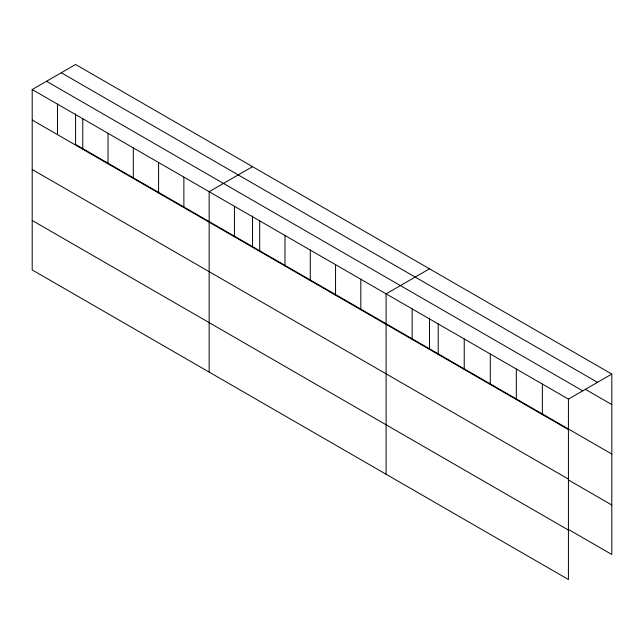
<?xml version="1.0" encoding="UTF-8"?>
<svg xmlns="http://www.w3.org/2000/svg" width="644" height="644" viewBox="0 0 644 644"><rect width="100%" height="100%" fill="white"/><g stroke="black" fill="none" stroke-linecap="round" stroke-linejoin="round"><path stroke-width="0.97" d="M32.2 89.532L568.419 399.111L568.419 579.511L32.2 269.933L32.2 89.532L75.581 64.489L611.8 374.067L611.8 554.468L568.394 529.408M252.537 166.651L209.155 191.695L209.155 372.095M429.484 268.814L386.102 293.857L386.102 474.258M568.419 399.111L611.8 374.067M61.269 72.748L597.487 382.335M585.758 389.54L611.8 404.577M46.513 81.265L582.731 390.852M611.8 454.044L75.581 144.457L75.581 113.795M32.2 120.042L568.419 429.62M32.2 169.501L568.419 479.088M568.394 479.941L611.8 505.001M32.2 220.465L568.419 530.052M542.377 384.082L542.377 414.583M516.327 369.044L516.327 399.554M490.285 354.007L490.285 384.516M464.235 338.969L464.235 369.479M438.194 323.932L438.194 354.442M429.484 318.112L429.484 348.782M412.152 308.895L412.152 339.404M360.825 279.263L360.825 309.772M335.548 264.668L335.548 295.177M310.271 250.073L310.271 280.583M284.986 235.479L284.986 265.988M259.709 220.884L259.709 251.393M252.537 215.957L252.537 246.62M234.432 206.289L234.432 236.799M183.87 177.1L183.87 207.609M158.593 162.505L158.593 193.015M133.316 147.911L133.316 178.42M108.039 133.316L108.039 163.826M82.754 118.721L82.754 149.231M57.477 104.127L57.477 134.636"/></g></svg>
